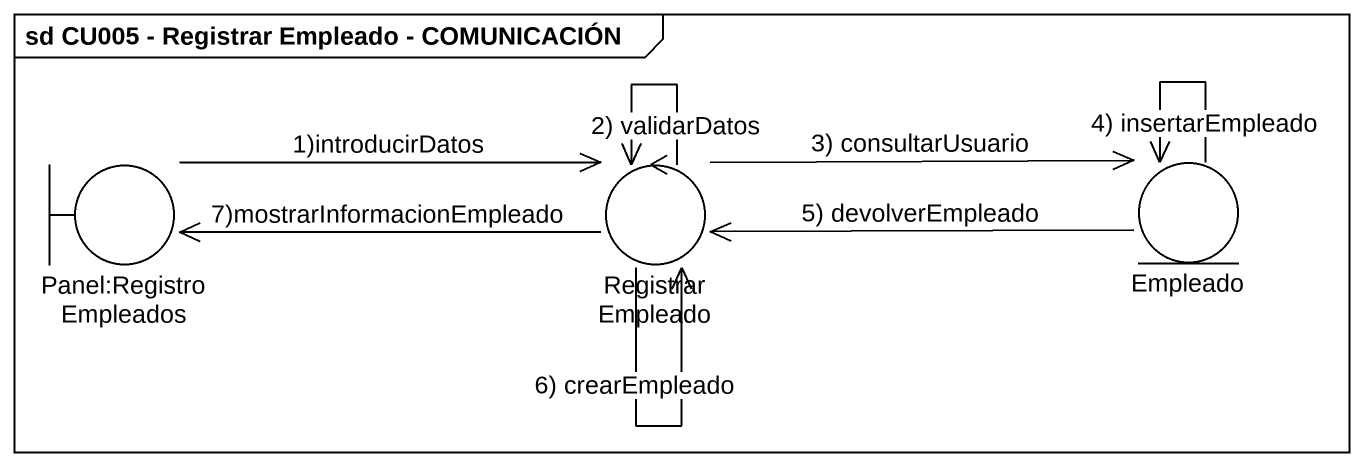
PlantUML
@startuml
mainframe sd CU005 - Registrar Empleado - COMUNICACIÓN
boundary "Panel:RegistroEmpleados" as Panel_RegistroEmpleados
control RegistrarEmpleado
entity Empleado
Panel_RegistroEmpleados -right-> RegistrarEmpleado : 1)introducirDatos
RegistrarEmpleado -left-> Panel_RegistroEmpleados : 7)mostrarInformacionEmpleado
RegistrarEmpleado --> RegistrarEmpleado : 6) crearEmpleado
RegistrarEmpleado --> RegistrarEmpleado : 2) validarDatos
RegistrarEmpleado -right-> Empleado : 3) consultarUsuario
Empleado -left-> RegistrarEmpleado : 5) devolverEmpleado
Empleado --> Empleado : 4) insertarEmpleado
@enduml
